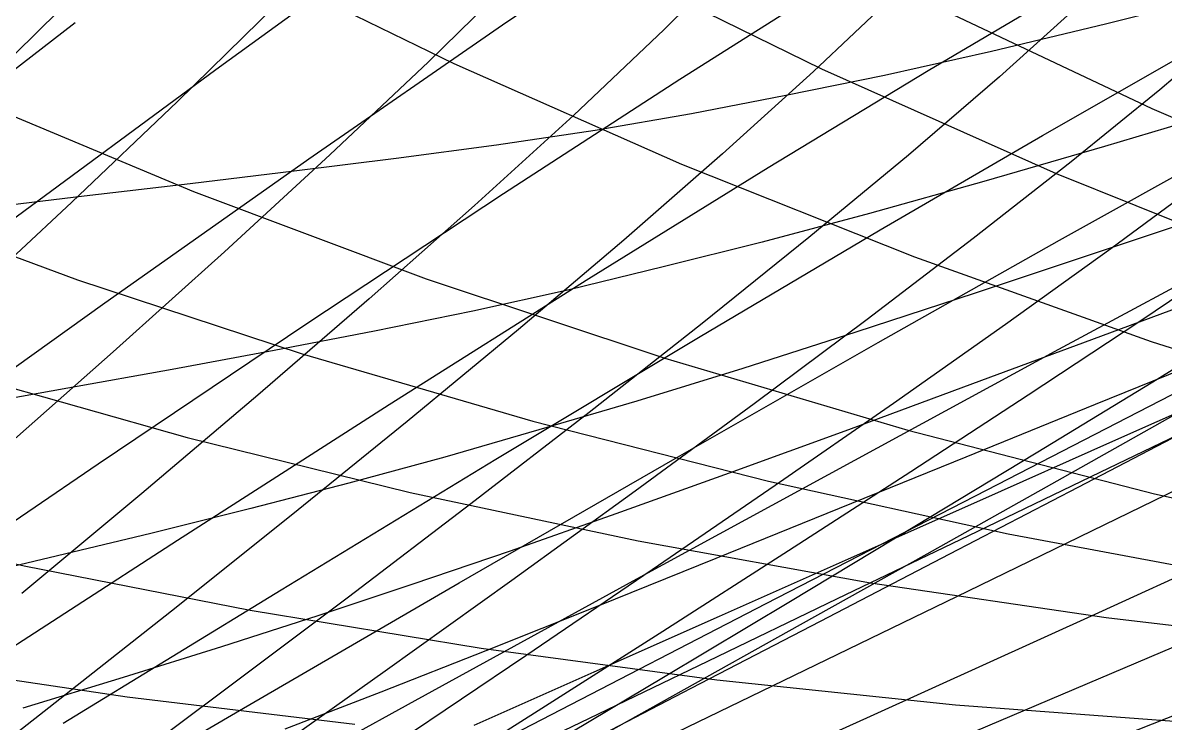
# Model space of a CAD drawing. Extents: x -607 to 1285, y -867 to 355.
# Drawn here: x 739.9 to 855.6, y -433 to -362 of the extents above; entities that cross this region are included whole.
import ezdxf

# ---------------------------------------------------------------- set-up
doc = ezdxf.new("R2010")
doc.units = 0
for name, color, linetype in [('0_10002', 7, 'CONTINUOUS'), ('0_10003', 7, 'CONTINUOUS'), ('0_10004', 7, 'CONTINUOUS'), ('0_10107', 7, 'CONTINUOUS'), ('0_10108', 7, 'CONTINUOUS'), ('0_6936', 7, 'CONTINUOUS'), ('0_7038', 7, 'CONTINUOUS'), ('0_7039', 7, 'CONTINUOUS'), ('0_7040', 7, 'CONTINUOUS'), ('0_7140', 7, 'CONTINUOUS'), ('0_7141', 7, 'CONTINUOUS'), ('0_7142', 7, 'CONTINUOUS'), ('0_7143', 7, 'CONTINUOUS'), ('0_7144', 7, 'CONTINUOUS'), ('0_7218', 7, 'CONTINUOUS'), ('0_7241', 7, 'CONTINUOUS'), ('0_7242', 7, 'CONTINUOUS'), ('0_7243', 7, 'CONTINUOUS'), ('0_7244', 7, 'CONTINUOUS'), ('0_7245', 7, 'CONTINUOUS'), ('0_7246', 7, 'CONTINUOUS'), ('0_7247', 7, 'CONTINUOUS'), ('0_7320', 7, 'CONTINUOUS'), ('0_7321', 7, 'CONTINUOUS'), ('0_7322', 7, 'CONTINUOUS'), ('0_7345', 7, 'CONTINUOUS'), ('0_7346', 7, 'CONTINUOUS'), ('0_7347', 7, 'CONTINUOUS'), ('0_7348', 7, 'CONTINUOUS'), ('0_7349', 7, 'CONTINUOUS'), ('0_7350', 7, 'CONTINUOUS'), ('0_7351', 7, 'CONTINUOUS'), ('0_7352', 7, 'CONTINUOUS'), ('0_7353', 7, 'CONTINUOUS'), ('0_7423', 7, 'CONTINUOUS'), ('0_7424', 7, 'CONTINUOUS'), ('0_7425', 7, 'CONTINUOUS'), ('0_7426', 7, 'CONTINUOUS'), ('0_7427', 7, 'CONTINUOUS'), ('0_7449', 7, 'CONTINUOUS'), ('0_7450', 7, 'CONTINUOUS'), ('0_7451', 7, 'CONTINUOUS'), ('0_7452', 7, 'CONTINUOUS'), ('0_7453', 7, 'CONTINUOUS'), ('0_7454', 7, 'CONTINUOUS'), ('0_7455', 7, 'CONTINUOUS'), ('0_7456', 7, 'CONTINUOUS'), ('0_7457', 7, 'CONTINUOUS'), ('0_7527', 7, 'CONTINUOUS'), ('0_7528', 7, 'CONTINUOUS'), ('0_7529', 7, 'CONTINUOUS'), ('0_7530', 7, 'CONTINUOUS'), ('0_7531', 7, 'CONTINUOUS'), ('0_7532', 7, 'CONTINUOUS'), ('0_7553', 7, 'CONTINUOUS'), ('0_7554', 7, 'CONTINUOUS'), ('0_7555', 7, 'CONTINUOUS'), ('0_7556', 7, 'CONTINUOUS'), ('0_7557', 7, 'CONTINUOUS'), ('0_7558', 7, 'CONTINUOUS'), ('0_7559', 7, 'CONTINUOUS'), ('0_7560', 7, 'CONTINUOUS'), ('0_7561', 7, 'CONTINUOUS'), ('0_7631', 7, 'CONTINUOUS'), ('0_7632', 7, 'CONTINUOUS'), ('0_7633', 7, 'CONTINUOUS'), ('0_7634', 7, 'CONTINUOUS'), ('0_7635', 7, 'CONTINUOUS'), ('0_7636', 7, 'CONTINUOUS'), ('0_7637', 7, 'CONTINUOUS'), ('0_7659', 7, 'CONTINUOUS'), ('0_7660', 7, 'CONTINUOUS'), ('0_7661', 7, 'CONTINUOUS'), ('0_7662', 7, 'CONTINUOUS'), ('0_7663', 7, 'CONTINUOUS'), ('0_7664', 7, 'CONTINUOUS'), ('0_7665', 7, 'CONTINUOUS'), ('0_7735', 7, 'CONTINUOUS'), ('0_7736', 7, 'CONTINUOUS'), ('0_7737', 7, 'CONTINUOUS'), ('0_7738', 7, 'CONTINUOUS'), ('0_7739', 7, 'CONTINUOUS'), ('0_7740', 7, 'CONTINUOUS'), ('0_7741', 7, 'CONTINUOUS'), ('0_7764', 7, 'CONTINUOUS'), ('0_7765', 7, 'CONTINUOUS'), ('0_7766', 7, 'CONTINUOUS'), ('0_7767', 7, 'CONTINUOUS'), ('0_7768', 7, 'CONTINUOUS'), ('0_7769', 7, 'CONTINUOUS'), ('0_7770', 7, 'CONTINUOUS'), ('0_7838', 7, 'CONTINUOUS'), ('0_7839', 7, 'CONTINUOUS'), ('0_7840', 7, 'CONTINUOUS'), ('0_7841', 7, 'CONTINUOUS'), ('0_7842', 7, 'CONTINUOUS'), ('0_7843', 7, 'CONTINUOUS'), ('0_7844', 7, 'CONTINUOUS'), ('0_7869', 7, 'CONTINUOUS'), ('0_7870', 7, 'CONTINUOUS'), ('0_7871', 7, 'CONTINUOUS'), ('0_7872', 7, 'CONTINUOUS'), ('0_7873', 7, 'CONTINUOUS'), ('0_7874', 7, 'CONTINUOUS'), ('0_7942', 7, 'CONTINUOUS'), ('0_7943', 7, 'CONTINUOUS'), ('0_7944', 7, 'CONTINUOUS'), ('0_7945', 7, 'CONTINUOUS'), ('0_7946', 7, 'CONTINUOUS'), ('0_7947', 7, 'CONTINUOUS'), ('0_7975', 7, 'CONTINUOUS'), ('0_7976', 7, 'CONTINUOUS'), ('0_7977', 7, 'CONTINUOUS'), ('0_7978', 7, 'CONTINUOUS'), ('0_7979', 7, 'CONTINUOUS'), ('0_8046', 7, 'CONTINUOUS'), ('0_8047', 7, 'CONTINUOUS'), ('0_8048', 7, 'CONTINUOUS'), ('0_8049', 7, 'CONTINUOUS'), ('0_8050', 7, 'CONTINUOUS'), ('0_8080', 7, 'CONTINUOUS'), ('0_8081', 7, 'CONTINUOUS'), ('0_8082', 7, 'CONTINUOUS'), ('0_8083', 7, 'CONTINUOUS'), ('0_8084', 7, 'CONTINUOUS'), ('0_8150', 7, 'CONTINUOUS'), ('0_8151', 7, 'CONTINUOUS'), ('0_8152', 7, 'CONTINUOUS'), ('0_8185', 7, 'CONTINUOUS'), ('0_8186', 7, 'CONTINUOUS'), ('0_8187', 7, 'CONTINUOUS'), ('0_8188', 7, 'CONTINUOUS'), ('0_8189', 7, 'CONTINUOUS'), ('0_8190', 7, 'CONTINUOUS'), ('0_8254', 7, 'CONTINUOUS'), ('0_8255', 7, 'CONTINUOUS'), ('0_8256', 7, 'CONTINUOUS'), ('0_8290', 7, 'CONTINUOUS'), ('0_8291', 7, 'CONTINUOUS'), ('0_8292', 7, 'CONTINUOUS'), ('0_8293', 7, 'CONTINUOUS'), ('0_8294', 7, 'CONTINUOUS'), ('0_8295', 7, 'CONTINUOUS'), ('0_8359', 7, 'CONTINUOUS'), ('0_8394', 7, 'CONTINUOUS'), ('0_8395', 7, 'CONTINUOUS'), ('0_8396', 7, 'CONTINUOUS'), ('0_8397', 7, 'CONTINUOUS'), ('0_8398', 7, 'CONTINUOUS'), ('0_8399', 7, 'CONTINUOUS'), ('0_8400', 7, 'CONTINUOUS'), ('0_8401', 7, 'CONTINUOUS'), ('0_8402', 7, 'CONTINUOUS'), ('0_8403', 7, 'CONTINUOUS'), ('0_8404', 7, 'CONTINUOUS'), ('0_8405', 7, 'CONTINUOUS'), ('0_8462', 7, 'CONTINUOUS'), ('0_8499', 7, 'CONTINUOUS'), ('0_8500', 7, 'CONTINUOUS'), ('0_8501', 7, 'CONTINUOUS'), ('0_8502', 7, 'CONTINUOUS'), ('0_8503', 7, 'CONTINUOUS'), ('0_8504', 7, 'CONTINUOUS'), ('0_8505', 7, 'CONTINUOUS'), ('0_8506', 7, 'CONTINUOUS'), ('0_8507', 7, 'CONTINUOUS'), ('0_8508', 7, 'CONTINUOUS'), ('0_8509', 7, 'CONTINUOUS'), ('0_8510', 7, 'CONTINUOUS'), ('0_8511', 7, 'CONTINUOUS'), ('0_8603', 7, 'CONTINUOUS'), ('0_8604', 7, 'CONTINUOUS'), ('0_8605', 7, 'CONTINUOUS'), ('0_8606', 7, 'CONTINUOUS'), ('0_8607', 7, 'CONTINUOUS'), ('0_8608', 7, 'CONTINUOUS'), ('0_8609', 7, 'CONTINUOUS'), ('0_8610', 7, 'CONTINUOUS'), ('0_8611', 7, 'CONTINUOUS'), ('0_8612', 7, 'CONTINUOUS'), ('0_8613', 7, 'CONTINUOUS'), ('0_8614', 7, 'CONTINUOUS'), ('0_8615', 7, 'CONTINUOUS'), ('0_8708', 7, 'CONTINUOUS'), ('0_8709', 7, 'CONTINUOUS'), ('0_8710', 7, 'CONTINUOUS'), ('0_8711', 7, 'CONTINUOUS'), ('0_8712', 7, 'CONTINUOUS'), ('0_8713', 7, 'CONTINUOUS'), ('0_8714', 7, 'CONTINUOUS'), ('0_8715', 7, 'CONTINUOUS'), ('0_8716', 7, 'CONTINUOUS'), ('0_8717', 7, 'CONTINUOUS'), ('0_8718', 7, 'CONTINUOUS'), ('0_8719', 7, 'CONTINUOUS'), ('0_8720', 7, 'CONTINUOUS'), ('0_8813', 7, 'CONTINUOUS'), ('0_8814', 7, 'CONTINUOUS'), ('0_8815', 7, 'CONTINUOUS'), ('0_8816', 7, 'CONTINUOUS'), ('0_9381', 7, 'CONTINUOUS'), ('0_9382', 7, 'CONTINUOUS'), ('0_9483', 7, 'CONTINUOUS'), ('0_9484', 7, 'CONTINUOUS'), ('0_9485', 7, 'CONTINUOUS'), ('0_9486', 7, 'CONTINUOUS'), ('0_9487', 7, 'CONTINUOUS'), ('0_9488', 7, 'CONTINUOUS'), ('0_9587', 7, 'CONTINUOUS'), ('0_9588', 7, 'CONTINUOUS'), ('0_9589', 7, 'CONTINUOUS'), ('0_9590', 7, 'CONTINUOUS'), ('0_9591', 7, 'CONTINUOUS'), ('0_9592', 7, 'CONTINUOUS'), ('0_9689', 7, 'CONTINUOUS'), ('0_9690', 7, 'CONTINUOUS'), ('0_9691', 7, 'CONTINUOUS'), ('0_9692', 7, 'CONTINUOUS'), ('0_9693', 7, 'CONTINUOUS'), ('0_9694', 7, 'CONTINUOUS'), ('0_9793', 7, 'CONTINUOUS'), ('0_9794', 7, 'CONTINUOUS'), ('0_9795', 7, 'CONTINUOUS'), ('0_9796', 7, 'CONTINUOUS'), ('0_9797', 7, 'CONTINUOUS'), ('0_9798', 7, 'CONTINUOUS'), ('0_9897', 7, 'CONTINUOUS'), ('0_9898', 7, 'CONTINUOUS'), ('0_9899', 7, 'CONTINUOUS'), ('0_9900', 7, 'CONTINUOUS'), ('0_9901', 7, 'CONTINUOUS')]:
    doc.layers.add(name, color=color, linetype=linetype)

msp = doc.modelspace()

# ---------------------------------------------------------------- linework, layer by layer
at = {"layer": '0_10002'}
msp.add_polyline3d([(797.533, -355.2557, -2932.318), (820.827, -366.7083, -2901.9497)], dxfattribs=at)
at = {"layer": '0_10003'}
msp.add_polyline3d([(820.827, -366.7083, -2901.9497), (844.6211, -377.3169, -2871.3809)], dxfattribs=at)
at = {"layer": '0_10004'}
msp.add_polyline3d([(844.6211, -377.3169, -2871.3809), (868.819, -387.0437, -2840.7332)], dxfattribs=at)
at = {"layer": '0_10107'}
msp.add_polyline3d([(829.8461, -359.1348, -2897.016), (854.2898, -370.7341, -2866.3315)], dxfattribs=at)
at = {"layer": '0_10108'}
msp.add_polyline3d([(854.2898, -370.7341, -2866.3315), (879.1126, -381.355, -2835.6125)], dxfattribs=at)
at = {"layer": '0_6936'}
msp.add_polyline3d([(743.5441, -360.8435, -2410.7341), (732.5053, -371.6513, -2420.5217)], dxfattribs=at)
at = {"layer": '0_7038'}
msp.add_polyline3d([(765.5754, -360.2362, -2417.7488), (755.5638, -370.0281, -2426.072)], dxfattribs=at)
at = {"layer": '0_7039'}
msp.add_polyline3d([(755.5638, -370.0281, -2426.072), (744.8562, -380.2165, -2436.0227)], dxfattribs=at)
at = {"layer": '0_7040'}
msp.add_polyline3d([(744.8562, -380.2165, -2436.0227), (733.5567, -390.7348, -2447.3845)], dxfattribs=at)
at = {"layer": '0_7140'}
msp.add_polyline3d([(790.1581, -357.0084, -2419.8965), (780.9977, -365.9957, -2427.007)], dxfattribs=at)
at = {"layer": '0_7141'}
msp.add_polyline3d([(780.9977, -365.9957, -2427.007), (771.0242, -375.4299, -2435.8958)], dxfattribs=at)
at = {"layer": '0_7142'}
msp.add_polyline3d([(771.0242, -375.4299, -2435.8958), (760.343, -385.2467, -2446.352)], dxfattribs=at)
at = {"layer": '0_7143'}
msp.add_polyline3d([(760.343, -385.2467, -2446.352), (749.0599, -395.3816, -2458.1663)], dxfattribs=at)
at = {"layer": '0_7144'}
msp.add_polyline3d([(749.0599, -395.3816, -2458.1663), (737.2802, -405.7703, -2471.1284)], dxfattribs=at)
at = {"layer": '0_7218'}
msp.add_polyline3d([(723.6206, -378.683, -2676.1553), (745.2093, -362.0235, -2646.9016)], dxfattribs=at)
at = {"layer": '0_7241'}
msp.add_polyline3d([(813.2263, -354.4508, -2423.3345), (804.9006, -362.7116, -2429.2441)], dxfattribs=at)
at = {"layer": '0_7242'}
msp.add_polyline3d([(804.9006, -362.7116, -2429.2441), (795.6826, -371.4295, -2437.041)], dxfattribs=at)
at = {"layer": '0_7243'}
msp.add_polyline3d([(795.6826, -371.4295, -2437.041), (785.6751, -380.5458, -2446.5242)], dxfattribs=at)
at = {"layer": '0_7244'}
msp.add_polyline3d([(785.6751, -380.5458, -2446.5242), (774.9811, -390.0022, -2457.4927)], dxfattribs=at)
at = {"layer": '0_7245'}
msp.add_polyline3d([(774.9811, -390.0022, -2457.4927), (763.7036, -399.7399, -2469.7456)], dxfattribs=at)
at = {"layer": '0_7246'}
msp.add_polyline3d([(763.7036, -399.7399, -2469.7456), (751.9457, -409.7006, -2483.0825)], dxfattribs=at)
at = {"layer": '0_7247'}
msp.add_polyline3d([(751.9457, -409.7006, -2483.0825), (739.8102, -419.8254, -2497.3022)], dxfattribs=at)
at = {"layer": '0_7320'}
msp.add_polyline3d([(737.9531, -382.643, -2668.6626), (759.4504, -366.768, -2639.4932)], dxfattribs=at)
at = {"layer": '0_7321'}
msp.add_polyline3d([(759.4504, -366.768, -2639.4932), (759.4504, -366.768, -2639.4934)], dxfattribs=at)
at = {"layer": '0_7322'}
msp.add_polyline3d([(759.4504, -366.768, -2639.4934), (779.4656, -352.2675, -2611.5952)], dxfattribs=at)
at = {"layer": '0_7345'}
msp.add_polyline3d([(828.3128, -359.0917, -2431.9768), (820.0078, -366.9887, -2438.585)], dxfattribs=at)
at = {"layer": '0_7346'}
msp.add_polyline3d([(820.0078, -366.9887, -2438.585), (810.8054, -375.3256, -2446.9995)], dxfattribs=at)
at = {"layer": '0_7347'}
msp.add_polyline3d([(810.8054, -375.3256, -2446.9995), (800.8089, -384.0462, -2457.0269)], dxfattribs=at)
at = {"layer": '0_7348'}
msp.add_polyline3d([(800.8089, -384.0462, -2457.0269), (790.1218, -393.0943, -2468.4734)], dxfattribs=at)
at = {"layer": '0_7349'}
msp.add_polyline3d([(790.1218, -393.0943, -2468.4734), (778.8478, -402.4136, -2481.1455)], dxfattribs=at)
at = {"layer": '0_7350'}
msp.add_polyline3d([(778.8478, -402.4136, -2481.1455), (767.0901, -411.9478, -2494.8494)], dxfattribs=at)
at = {"layer": '0_7351'}
msp.add_polyline3d([(767.0901, -411.9478, -2494.8494), (754.9524, -421.6406, -2509.3914)], dxfattribs=at)
at = {"layer": '0_7352'}
msp.add_polyline3d([(754.9524, -421.6406, -2509.3914), (742.538, -431.4359, -2524.5781)], dxfattribs=at)
at = {"layer": '0_7353'}
msp.add_polyline3d([(742.538, -431.4359, -2524.5781), (729.9505, -441.2772, -2540.2158)], dxfattribs=at)
at = {"layer": '0_7423'}
msp.add_polyline3d([(726.7134, -405.7939, -2693.4429), (747.9888, -390.5555, -2665.118)], dxfattribs=at)
at = {"layer": '0_7424'}
msp.add_polyline3d([(747.9888, -390.5555, -2665.118), (768.8962, -375.8048, -2636.7441)], dxfattribs=at)
at = {"layer": '0_7425'}
msp.add_polyline3d([(768.8962, -375.8048, -2636.7441), (768.8961, -375.8049, -2636.7441)], dxfattribs=at)
at = {"layer": '0_7426'}
msp.add_polyline3d([(768.8961, -375.8049, -2636.7441), (788.4949, -362.2355, -2609.5269)], dxfattribs=at)
at = {"layer": '0_7427'}
msp.add_polyline3d([(788.4949, -362.2355, -2609.5269), (805.9565, -350.4432, -2584.562)], dxfattribs=at)
at = {"layer": '0_7449'}
msp.add_polyline3d([(847.1324, -360.0486, -2435.787), (838.8656, -367.5086, -2443.0947)], dxfattribs=at)
at = {"layer": '0_7450'}
msp.add_polyline3d([(838.8656, -367.5086, -2443.0947), (829.6361, -375.4451, -2452.1958)], dxfattribs=at)
at = {"layer": '0_7451'}
msp.add_polyline3d([(829.6361, -375.4451, -2452.1958), (819.554, -383.7988, -2462.8972)], dxfattribs=at)
at = {"layer": '0_7452'}
msp.add_polyline3d([(819.554, -383.7988, -2462.8972), (808.7294, -392.5102, -2475.0056)], dxfattribs=at)
at = {"layer": '0_7453'}
msp.add_polyline3d([(808.7294, -392.5102, -2475.0056), (797.2722, -401.52, -2488.3274)], dxfattribs=at)
at = {"layer": '0_7454'}
msp.add_polyline3d([(797.2722, -401.52, -2488.3274), (785.2926, -410.7689, -2502.6694)], dxfattribs=at)
at = {"layer": '0_7455'}
msp.add_polyline3d([(785.2926, -410.7689, -2502.6694), (772.9008, -420.1975, -2517.8386)], dxfattribs=at)
at = {"layer": '0_7456'}
msp.add_polyline3d([(772.9008, -420.1975, -2517.8386), (760.2065, -429.7465, -2533.641)], dxfattribs=at)
at = {"layer": '0_7457'}
msp.add_polyline3d([(760.2065, -429.7465, -2533.641), (747.3201, -439.3564, -2549.884)], dxfattribs=at)
at = {"layer": '0_7527'}
msp.add_polyline3d([(726.1233, -421.296, -2701.8594), (747.5467, -406.709, -2673.1892)], dxfattribs=at)
at = {"layer": '0_7528'}
msp.add_polyline3d([(747.5467, -406.709, -2673.1892), (768.6822, -392.503, -2644.4973)], dxfattribs=at)
at = {"layer": '0_7529'}
msp.add_polyline3d([(768.6822, -392.503, -2644.4973), (768.6822, -392.5031, -2644.4973)], dxfattribs=at)
at = {"layer": '0_7530'}
msp.add_polyline3d([(768.6822, -392.5031, -2644.4973), (788.6029, -379.3245, -2616.991)], dxfattribs=at)
at = {"layer": '0_7531'}
msp.add_polyline3d([(788.6029, -379.3245, -2616.991), (806.4874, -367.7343, -2591.7654)], dxfattribs=at)
at = {"layer": '0_7532'}
msp.add_polyline3d([(806.4874, -367.7343, -2591.7654), (822.419, -357.6624, -2568.739)], dxfattribs=at)
at = {"layer": '0_7553'}
msp.add_polyline3d([(863.0402, -362.0721, -2443.8728), (855.1133, -368.822, -2451.5078)], dxfattribs=at)
at = {"layer": '0_7554'}
msp.add_polyline3d([(855.1133, -368.822, -2451.5078), (846.125, -376.1186, -2460.95)], dxfattribs=at)
at = {"layer": '0_7555'}
msp.add_polyline3d([(846.125, -376.1186, -2460.95), (836.1948, -383.8966, -2472.004)], dxfattribs=at)
at = {"layer": '0_7556'}
msp.add_polyline3d([(836.1948, -383.8966, -2472.004), (825.4426, -392.0903, -2484.4749)], dxfattribs=at)
at = {"layer": '0_7557'}
msp.add_polyline3d([(825.4426, -392.0903, -2484.4749), (813.9878, -400.6345, -2498.1672)], dxfattribs=at)
at = {"layer": '0_7558'}
msp.add_polyline3d([(813.9878, -400.6345, -2498.1672), (801.9501, -409.4634, -2512.8862)], dxfattribs=at)
at = {"layer": '0_7559'}
msp.add_polyline3d([(801.9501, -409.4634, -2512.8862), (789.4493, -418.5115, -2528.4363)], dxfattribs=at)
at = {"layer": '0_7560'}
msp.add_polyline3d([(789.4493, -418.5115, -2528.4363), (776.6048, -427.7137, -2544.6223)], dxfattribs=at)
at = {"layer": '0_7561'}
msp.add_polyline3d([(776.6048, -427.7137, -2544.6223), (763.5363, -437.0042, -2561.249)], dxfattribs=at)
at = {"layer": '0_7631'}
msp.add_polyline3d([(733.8597, -428.4699, -2704.0571), (755.5859, -414.4255, -2674.9106)], dxfattribs=at)
at = {"layer": '0_7632'}
msp.add_polyline3d([(755.5859, -414.4255, -2674.9106), (777.0322, -400.7128, -2645.8352)], dxfattribs=at)
at = {"layer": '0_7633'}
msp.add_polyline3d([(777.0322, -400.7128, -2645.8352), (777.0322, -400.7129, -2645.835)], dxfattribs=at)
at = {"layer": '0_7634'}
msp.add_polyline3d([(777.0322, -400.7129, -2645.835), (797.258, -387.954, -2618.064)], dxfattribs=at)
at = {"layer": '0_7635'}
msp.add_polyline3d([(797.258, -387.954, -2618.064), (815.4305, -376.6906, -2592.707)], dxfattribs=at)
at = {"layer": '0_7636'}
msp.add_polyline3d([(815.4305, -376.6906, -2592.707), (831.6345, -366.8567, -2569.6733)], dxfattribs=at)
at = {"layer": '0_7637'}
msp.add_polyline3d([(831.6345, -366.8567, -2569.6733), (845.9551, -358.3866, -2548.8713)], dxfattribs=at)
at = {"layer": '0_7659'}
msp.add_polyline3d([(859.9335, -377.7245, -2472.769), (850.1293, -384.9487, -2484.1301)], dxfattribs=at)
at = {"layer": '0_7660'}
msp.add_polyline3d([(850.1293, -384.9487, -2484.1301), (839.4802, -392.5991, -2496.867)], dxfattribs=at)
at = {"layer": '0_7661'}
msp.add_polyline3d([(839.4802, -392.5991, -2496.867), (828.1083, -400.6099, -2510.7888)], dxfattribs=at)
at = {"layer": '0_7662'}
msp.add_polyline3d([(828.1083, -400.6099, -2510.7888), (816.1361, -408.9155, -2525.705)], dxfattribs=at)
at = {"layer": '0_7663'}
msp.add_polyline3d([(816.1361, -408.9155, -2525.705), (803.6856, -417.45, -2541.4253)], dxfattribs=at)
at = {"layer": '0_7664'}
msp.add_polyline3d([(803.6856, -417.45, -2541.4253), (790.8791, -426.1476, -2557.7585)], dxfattribs=at)
at = {"layer": '0_7665'}
msp.add_polyline3d([(790.8791, -426.1476, -2557.7585), (777.8388, -434.9424, -2574.5142)], dxfattribs=at)
at = {"layer": '0_7735'}
msp.add_polyline3d([(743.9893, -432.9857, -2704.6392), (766.0665, -419.4575, -2675.0132)], dxfattribs=at)
at = {"layer": '0_7736'}
msp.add_polyline3d([(766.0665, -419.4575, -2675.0132), (787.8422, -406.2327, -2645.57)], dxfattribs=at)
at = {"layer": '0_7737'}
msp.add_polyline3d([(787.8422, -406.2327, -2645.57), (787.8422, -406.2327, -2645.5703)], dxfattribs=at)
at = {"layer": '0_7738'}
msp.add_polyline3d([(787.8422, -406.2327, -2645.5703), (808.3625, -393.908, -2617.5679)], dxfattribs=at)
at = {"layer": '0_7739'}
msp.add_polyline3d([(808.3625, -393.908, -2617.5679), (826.7866, -383.0023, -2592.1274)], dxfattribs=at)
at = {"layer": '0_7740'}
msp.add_polyline3d([(826.7866, -383.0023, -2592.1274), (843.2035, -373.4523, -2569.1458)], dxfattribs=at)
at = {"layer": '0_7741'}
msp.add_polyline3d([(843.2035, -373.4523, -2569.1458), (857.7018, -365.1951, -2548.5205)], dxfattribs=at)
at = {"layer": '0_7764'}
msp.add_polyline3d([(863.6422, -385.171, -2496.4868), (853.0778, -392.2794, -2509.479)], dxfattribs=at)
at = {"layer": '0_7765'}
msp.add_polyline3d([(853.0778, -392.2794, -2509.479), (841.7821, -399.7506, -2523.6118)], dxfattribs=at)
at = {"layer": '0_7766'}
msp.add_polyline3d([(841.7821, -399.7506, -2523.6118), (829.8786, -407.5192, -2538.7)], dxfattribs=at)
at = {"layer": '0_7767'}
msp.add_polyline3d([(829.8786, -407.5192, -2538.7), (817.4904, -415.5208, -2554.5586)], dxfattribs=at)
at = {"layer": '0_7768'}
msp.add_polyline3d([(817.4904, -415.5208, -2554.5586), (804.7408, -423.6899, -2571.0024)], dxfattribs=at)
at = {"layer": '0_7769'}
msp.add_polyline3d([(804.7408, -423.6899, -2571.0024), (791.7529, -431.9618, -2587.8467)], dxfattribs=at)
at = {"layer": '0_7770'}
msp.add_polyline3d([(791.7529, -431.9618, -2587.8467), (778.6498, -440.2716, -2604.9062)], dxfattribs=at)
at = {"layer": '0_7838'}
msp.add_polyline3d([(739.3514, -444.825, -2726.6204), (761.8655, -431.6741, -2696.616)], dxfattribs=at)
at = {"layer": '0_7839'}
msp.add_polyline3d([(761.8655, -431.6741, -2696.616), (784.1094, -418.7686, -2666.8206)], dxfattribs=at)
at = {"layer": '0_7840'}
msp.add_polyline3d([(784.1094, -418.7686, -2666.8206), (805.9973, -406.1606, -2637.3445)], dxfattribs=at)
at = {"layer": '0_7841'}
msp.add_polyline3d([(805.9973, -406.1606, -2637.3445), (805.9971, -406.1608, -2637.3445)], dxfattribs=at)
at = {"layer": '0_7842'}
msp.add_polyline3d([(805.9971, -406.1608, -2637.3445), (826.5621, -394.4213, -2609.4663)], dxfattribs=at)
at = {"layer": '0_7843'}
msp.add_polyline3d([(826.5621, -394.4213, -2609.4663), (844.9579, -384.0442, -2584.314)], dxfattribs=at)
at = {"layer": '0_7844'}
msp.add_polyline3d([(844.9579, -384.0442, -2584.314), (861.2799, -374.9675, -2561.7717)], dxfattribs=at)
at = {"layer": '0_7869'}
msp.add_polyline3d([(865.6245, -391.4959, -2523.0315), (854.3947, -398.4236, -2537.3608)], dxfattribs=at)
at = {"layer": '0_7870'}
msp.add_polyline3d([(854.3947, -398.4236, -2537.3608), (842.5794, -405.6335, -2552.574)], dxfattribs=at)
at = {"layer": '0_7871'}
msp.add_polyline3d([(842.5794, -405.6335, -2552.574), (830.298, -413.0645, -2568.4968)], dxfattribs=at)
at = {"layer": '0_7872'}
msp.add_polyline3d([(830.298, -413.0645, -2568.4968), (817.67, -420.6551, -2584.9556)], dxfattribs=at)
at = {"layer": '0_7873'}
msp.add_polyline3d([(817.67, -420.6551, -2584.9556), (804.8149, -428.3444, -2601.776)], dxfattribs=at)
at = {"layer": '0_7874'}
msp.add_polyline3d([(804.8149, -428.3444, -2601.776), (791.8522, -436.0709, -2618.7834)], dxfattribs=at)
at = {"layer": '0_7942'}
msp.add_polyline3d([(756.8469, -443.2255, -2718.775), (779.6436, -430.6769, -2688.414)], dxfattribs=at)
at = {"layer": '0_7943'}
msp.add_polyline3d([(779.6436, -430.6769, -2688.414), (802.1249, -418.3582, -2658.383)], dxfattribs=at)
at = {"layer": '0_7944'}
msp.add_polyline3d([(802.1249, -418.3582, -2658.383), (824.1999, -406.3207, -2628.8003)], dxfattribs=at)
at = {"layer": '0_7945'}
msp.add_polyline3d([(824.1999, -406.3207, -2628.8003), (824.1998, -406.3211, -2628.8)], dxfattribs=at)
at = {"layer": '0_7946'}
msp.add_polyline3d([(824.1998, -406.3211, -2628.8), (844.8909, -395.1069, -2600.9617)], dxfattribs=at)
at = {"layer": '0_7947'}
msp.add_polyline3d([(844.8909, -395.1069, -2600.9617), (863.3486, -385.1834, -2575.9998)], dxfattribs=at)
at = {"layer": '0_7975'}
msp.add_polyline3d([(856.4246, -401.8525, -2564.5793), (844.1381, -408.7734, -2580.6892)], dxfattribs=at)
at = {"layer": '0_7976'}
msp.add_polyline3d([(844.1381, -408.7734, -2580.6892), (831.5149, -415.8524, -2597.2915)], dxfattribs=at)
at = {"layer": '0_7977'}
msp.add_polyline3d([(831.5149, -415.8524, -2597.2915), (818.6725, -423.0303, -2614.2205)], dxfattribs=at)
at = {"layer": '0_7978'}
msp.add_polyline3d([(818.6725, -423.0303, -2614.2205), (805.7282, -430.2481, -2631.3115)], dxfattribs=at)
at = {"layer": '0_7979'}
msp.add_polyline3d([(805.7282, -430.2481, -2631.3115), (792.7991, -437.4467, -2648.3994)], dxfattribs=at)
at = {"layer": '0_8046'}
msp.add_polyline3d([(769.4783, -444.4919, -2716.96), (792.5049, -432.5906, -2686.3367)], dxfattribs=at)
at = {"layer": '0_8047'}
msp.add_polyline3d([(792.5049, -432.5906, -2686.3367), (815.2198, -420.869, -2656.0996)], dxfattribs=at)
at = {"layer": '0_8048'}
msp.add_polyline3d([(815.2198, -420.869, -2656.0996), (837.531, -409.3754, -2626.3708)], dxfattribs=at)
at = {"layer": '0_8049'}
msp.add_polyline3d([(837.531, -409.3754, -2626.3708), (837.531, -409.3755, -2626.3706)], dxfattribs=at)
at = {"layer": '0_8050'}
msp.add_polyline3d([(837.531, -409.3755, -2626.3706), (858.4562, -398.6187, -2598.4546)], dxfattribs=at)
at = {"layer": '0_8080'}
msp.add_polyline3d([(859.5764, -402.4589, -2590.3582), (846.7949, -409.1091, -2607.2905)], dxfattribs=at)
at = {"layer": '0_8081'}
msp.add_polyline3d([(846.7949, -409.1091, -2607.2905), (833.7882, -415.8687, -2624.5332)], dxfattribs=at)
at = {"layer": '0_8082'}
msp.add_polyline3d([(833.7882, -415.8687, -2624.5332), (820.6758, -422.6773, -2641.9246)], dxfattribs=at)
at = {"layer": '0_8083'}
msp.add_polyline3d([(820.6758, -422.6773, -2641.9246), (807.5775, -429.475, -2659.3025)], dxfattribs=at)
at = {"layer": '0_8084'}
msp.add_polyline3d([(807.5775, -429.475, -2659.3025), (794.6132, -436.2018, -2676.505)], dxfattribs=at)
at = {"layer": '0_8150'}
msp.add_polyline3d([(789.1428, -442.1107, -2705.8193), (812.5712, -430.7789, -2674.7402)], dxfattribs=at)
at = {"layer": '0_8151'}
msp.add_polyline3d([(812.5712, -430.7789, -2674.7402), (835.6548, -419.5911, -2644.1501)], dxfattribs=at)
at = {"layer": '0_8152'}
msp.add_polyline3d([(835.6548, -419.5911, -2644.1501), (858.299, -408.5924, -2614.1758)], dxfattribs=at)
at = {"layer": '0_8185'}
msp.add_polyline3d([(862.2203, -401.2393, -2616.5857), (849.0127, -407.5872, -2634.1626)], dxfattribs=at)
at = {"layer": '0_8186'}
msp.add_polyline3d([(849.0127, -407.5872, -2634.1626), (835.7048, -413.9902, -2651.8633)], dxfattribs=at)
at = {"layer": '0_8187'}
msp.add_polyline3d([(835.7048, -413.9902, -2651.8633), (822.4157, -420.3884, -2669.5332)], dxfattribs=at)
at = {"layer": '0_8188'}
msp.add_polyline3d([(822.4157, -420.3884, -2669.5332), (809.264, -426.7222, -2687.018)], dxfattribs=at)
at = {"layer": '0_8189'}
msp.add_polyline3d([(809.264, -426.7222, -2687.018), (796.3689, -432.9317, -2704.1626)], dxfattribs=at)
at = {"layer": '0_8190'}
msp.add_polyline3d([(796.3689, -432.9317, -2704.1626), (783.8492, -438.9572, -2720.8125)], dxfattribs=at)
at = {"layer": '0_8254'}
msp.add_polyline3d([(802.3279, -442.8557, -2703.316), (825.7925, -432.2713, -2672.3025)], dxfattribs=at)
at = {"layer": '0_8255'}
msp.add_polyline3d([(825.7925, -432.2713, -2672.3025), (848.9429, -421.7612, -2641.7922)], dxfattribs=at)
at = {"layer": '0_8256'}
msp.add_polyline3d([(848.9429, -421.7612, -2641.7922), (871.6885, -411.3646, -2611.9072)], dxfattribs=at)
at = {"layer": '0_8290'}
msp.add_polyline3d([(863.7882, -398.4841, -2643.7898), (850.306, -404.4619, -2661.7446)], dxfattribs=at)
at = {"layer": '0_8291'}
msp.add_polyline3d([(850.306, -404.4619, -2661.7446), (836.8415, -410.4445, -2679.6592)], dxfattribs=at)
at = {"layer": '0_8292'}
msp.add_polyline3d([(836.8415, -410.4445, -2679.6592), (823.516, -416.3708, -2697.382)], dxfattribs=at)
at = {"layer": '0_8293'}
msp.add_polyline3d([(823.516, -416.3708, -2697.382), (810.4506, -422.1791, -2714.762)], dxfattribs=at)
at = {"layer": '0_8294'}
msp.add_polyline3d([(810.4506, -422.1791, -2714.762), (797.7665, -427.8081, -2731.6472)], dxfattribs=at)
at = {"layer": '0_8295'}
msp.add_polyline3d([(797.7665, -427.8081, -2731.6472), (785.585, -433.1965, -2747.8865)], dxfattribs=at)
at = {"layer": '0_8359'}
msp.add_polyline3d([(833.8771, -434.8591, -2677.6648), (856.5204, -425.2514, -2648.0217)], dxfattribs=at)
at = {"layer": '0_8394'}
msp.add_polyline3d([(861.8157, -395.318, -2674.877), (848.5718, -400.6948, -2692.5107)], dxfattribs=at)
at = {"layer": '0_8395'}
msp.add_polyline3d([(848.5718, -400.6948, -2692.5107), (835.4633, -406.0253, -2709.9539)], dxfattribs=at)
at = {"layer": '0_8396'}
msp.add_polyline3d([(835.4633, -406.0253, -2709.9539), (822.6113, -411.248, -2727.06)], dxfattribs=at)
at = {"layer": '0_8397'}
msp.add_polyline3d([(822.6113, -411.248, -2727.06), (810.1368, -416.301, -2743.6836)], dxfattribs=at)
at = {"layer": '0_8398'}
msp.add_polyline3d([(810.1368, -416.301, -2743.6836), (798.1608, -421.1228, -2759.6785)], dxfattribs=at)
at = {"layer": '0_8399'}
msp.add_polyline3d([(798.1608, -421.1228, -2759.6785), (786.8045, -425.6515, -2774.899)], dxfattribs=at)
at = {"layer": '0_8400'}
msp.add_polyline3d([(786.8045, -425.6515, -2774.899), (776.189, -429.8257, -2789.1987)], dxfattribs=at)
at = {"layer": '0_8401'}
msp.add_polyline3d([(776.189, -429.8257, -2789.1987), (766.4354, -433.5834, -2802.4324)], dxfattribs=at)
at = {"layer": '0_8402'}
msp.add_polyline3d([(779.4104, -418.8958, -2812.9722), (769.8095, -422.1085, -2826.1133)], dxfattribs=at)
at = {"layer": '0_8403'}
msp.add_polyline3d([(769.8095, -422.1085, -2826.1133), (760.0237, -425.2545, -2839.6545)], dxfattribs=at)
at = {"layer": '0_8404'}
msp.add_polyline3d([(760.0237, -425.2545, -2839.6545), (750.0538, -428.3563, -2853.5688)], dxfattribs=at)
at = {"layer": '0_8405'}
msp.add_polyline3d([(750.0538, -428.3563, -2853.5688), (739.9006, -431.4368, -2867.8284)], dxfattribs=at)
at = {"layer": '0_8462'}
msp.add_polyline3d([(851.4583, -434.2003, -2669.2915), (874.5338, -425.0846, -2639.301)], dxfattribs=at)
at = {"layer": '0_8499'}
msp.add_polyline3d([(862.3076, -388.925, -2702.0586), (849.0909, -393.8232, -2719.6055)], dxfattribs=at)
at = {"layer": '0_8500'}
msp.add_polyline3d([(849.0909, -393.8232, -2719.6055), (836.1323, -398.6201, -2736.8157)], dxfattribs=at)
at = {"layer": '0_8501'}
msp.add_polyline3d([(836.1323, -398.6201, -2736.8157), (823.5516, -403.2535, -2753.551)], dxfattribs=at)
at = {"layer": '0_8502'}
msp.add_polyline3d([(823.5516, -403.2535, -2753.551), (811.469, -407.6605, -2769.6729)], dxfattribs=at)
at = {"layer": '0_8503'}
msp.add_polyline3d([(811.469, -407.6605, -2769.6729), (800.0046, -411.7784, -2785.0427)], dxfattribs=at)
at = {"layer": '0_8504'}
msp.add_polyline3d([(800.0046, -411.7784, -2785.0427), (789.2784, -415.5444, -2799.522)], dxfattribs=at)
at = {"layer": '0_8505'}
msp.add_polyline3d([(789.2784, -415.5444, -2799.522), (779.4105, -418.8958, -2812.9722)], dxfattribs=at)
at = {"layer": '0_8506'}
msp.add_polyline3d([(792.197, -403.2772, -2822.78), (782.6567, -406.0309, -2835.8762)], dxfattribs=at)
at = {"layer": '0_8507'}
msp.add_polyline3d([(782.6567, -406.0309, -2835.8762), (772.9202, -408.6747, -2849.4202)], dxfattribs=at)
at = {"layer": '0_8508'}
msp.add_polyline3d([(772.9202, -408.6747, -2849.4202), (762.9906, -411.2373, -2863.3765)], dxfattribs=at)
at = {"layer": '0_8509'}
msp.add_polyline3d([(762.9906, -411.2373, -2863.3765), (752.8707, -413.7477, -2877.7083)], dxfattribs=at)
at = {"layer": '0_8510'}
msp.add_polyline3d([(752.8707, -413.7477, -2877.7083), (742.564, -416.2347, -2892.38)], dxfattribs=at)
at = {"layer": '0_8511'}
msp.add_polyline3d([(742.564, -416.2347, -2892.38), (732.0734, -418.7269, -2907.355)], dxfattribs=at)
at = {"layer": '0_8603'}
msp.add_polyline3d([(861.924, -380.9233, -2729.4531), (848.9756, -385.2544, -2746.591)], dxfattribs=at)
at = {"layer": '0_8604'}
msp.add_polyline3d([(848.9756, -385.2544, -2746.591), (836.4017, -389.4282, -2763.2676)], dxfattribs=at)
at = {"layer": '0_8605'}
msp.add_polyline3d([(836.4017, -389.4282, -2763.2676), (824.3196, -393.3814, -2779.3538)], dxfattribs=at)
at = {"layer": '0_8606'}
msp.add_polyline3d([(824.3196, -393.3814, -2779.3538), (812.8464, -397.0497, -2794.7207)], dxfattribs=at)
at = {"layer": '0_8607'}
msp.add_polyline3d([(812.8464, -397.0497, -2794.7207), (802.0999, -400.3695, -2809.239)], dxfattribs=at)
at = {"layer": '0_8608'}
msp.add_polyline3d([(802.0999, -400.3695, -2809.239), (792.197, -403.2771, -2822.78)], dxfattribs=at)
at = {"layer": '0_8609'}
msp.add_polyline3d([(804.8007, -386.7664, -2831.8037), (795.2624, -389.0798, -2844.9155)], dxfattribs=at)
at = {"layer": '0_8610'}
msp.add_polyline3d([(795.2624, -389.0798, -2844.9155), (785.5089, -391.24, -2858.5303)], dxfattribs=at)
at = {"layer": '0_8611'}
msp.add_polyline3d([(785.5089, -391.24, -2858.5303), (775.5465, -393.2819, -2872.6023)], dxfattribs=at)
at = {"layer": '0_8612'}
msp.add_polyline3d([(775.5465, -393.2819, -2872.6023), (765.3817, -395.2405, -2887.0852)], dxfattribs=at)
at = {"layer": '0_8613'}
msp.add_polyline3d([(765.3817, -395.2405, -2887.0852), (755.0211, -397.1511, -2901.9338)], dxfattribs=at)
at = {"layer": '0_8614'}
msp.add_polyline3d([(755.0211, -397.1511, -2901.9338), (744.4711, -399.0487, -2917.1018)], dxfattribs=at)
at = {"layer": '0_8615'}
msp.add_polyline3d([(744.4711, -399.0487, -2917.1018), (733.7384, -400.9684, -2932.5435)], dxfattribs=at)
at = {"layer": '0_8708'}
msp.add_polyline3d([(862.1923, -370.7876, -2754.9795), (849.4941, -374.5546, -2771.7441)], dxfattribs=at)
at = {"layer": '0_8709'}
msp.add_polyline3d([(849.4941, -374.5546, -2771.7441), (837.2889, -378.1023, -2787.9314)], dxfattribs=at)
at = {"layer": '0_8710'}
msp.add_polyline3d([(837.2889, -378.1023, -2787.9314), (825.6937, -381.3643, -2803.419)], dxfattribs=at)
at = {"layer": '0_8711'}
msp.add_polyline3d([(825.6937, -381.3643, -2803.419), (814.8252, -384.2744, -2818.0837)], dxfattribs=at)
at = {"layer": '0_8712'}
msp.add_polyline3d([(814.8252, -384.2744, -2818.0837), (804.8006, -386.7665, -2831.8037)], dxfattribs=at)
at = {"layer": '0_8713'}
msp.add_polyline3d([(817.2274, -369.405, -2839.993), (807.6544, -371.277, -2853.1604)], dxfattribs=at)
at = {"layer": '0_8714'}
msp.add_polyline3d([(807.6544, -371.277, -2853.1604), (797.8798, -372.9367, -2866.8428)], dxfattribs=at)
at = {"layer": '0_8715'}
msp.add_polyline3d([(797.8798, -372.9367, -2866.8428), (787.9076, -374.4282, -2880.9924)], dxfattribs=at)
at = {"layer": '0_8716'}
msp.add_polyline3d([(787.9076, -374.4282, -2880.9924), (777.7418, -375.7958, -2895.5613)], dxfattribs=at)
at = {"layer": '0_8717'}
msp.add_polyline3d([(777.7418, -375.7958, -2895.5613), (767.3861, -377.0834, -2910.5017)], dxfattribs=at)
at = {"layer": '0_8718'}
msp.add_polyline3d([(767.3861, -377.0834, -2910.5017), (756.8447, -378.3351, -2925.7659)], dxfattribs=at)
at = {"layer": '0_8719'}
msp.add_polyline3d([(756.8447, -378.3351, -2925.7659), (746.1213, -379.5951, -2941.306)], dxfattribs=at)
at = {"layer": '0_8720'}
msp.add_polyline3d([(746.1213, -379.5951, -2941.306), (735.22, -380.9075, -2957.0742)], dxfattribs=at)
at = {"layer": '0_8813'}
msp.add_polyline3d([(861.7843, -359.0922, -2780.216), (849.6168, -362.1637, -2796.2986)], dxfattribs=at)
at = {"layer": '0_8814'}
msp.add_polyline3d([(849.6168, -362.1637, -2796.2986), (838.0571, -364.9518, -2811.7007)], dxfattribs=at)
at = {"layer": '0_8815'}
msp.add_polyline3d([(838.0571, -364.9518, -2811.7007), (827.2218, -367.3882, -2826.3047)], dxfattribs=at)
at = {"layer": '0_8816'}
msp.add_polyline3d([(827.2218, -367.3882, -2826.3047), (817.2274, -369.405, -2839.993)], dxfattribs=at)
at = {"layer": '0_9381'}
msp.add_polyline3d([(727.9456, -426.9758, -2962.1104), (750.4711, -430.314, -2930.9873)], dxfattribs=at)
at = {"layer": '0_9382'}
msp.add_polyline3d([(750.4711, -430.314, -2930.9873), (773.5316, -433.0608, -2899.5554)], dxfattribs=at)
at = {"layer": '0_9483'}
msp.add_polyline3d([(717.7613, -411.9152, -2987.833), (740.0297, -417.0253, -2956.9155)], dxfattribs=at)
at = {"layer": '0_9484'}
msp.add_polyline3d([(740.0297, -417.0253, -2956.9155), (762.9268, -421.5149, -2925.5842)], dxfattribs=at)
at = {"layer": '0_9485'}
msp.add_polyline3d([(762.9268, -421.5149, -2925.5842), (786.3544, -425.3683, -2893.971)], dxfattribs=at)
at = {"layer": '0_9486'}
msp.add_polyline3d([(786.3544, -425.3683, -2893.971), (810.2146, -428.5697, -2862.2078)], dxfattribs=at)
at = {"layer": '0_9487'}
msp.add_polyline3d([(810.2146, -428.5697, -2862.2078), (834.4093, -431.104, -2830.4265)], dxfattribs=at)
at = {"layer": '0_9488'}
msp.add_polyline3d([(834.4093, -431.104, -2830.4265), (858.8402, -432.9551, -2798.7598)], dxfattribs=at)
at = {"layer": '0_9587'}
msp.add_polyline3d([(734.5521, -397.8383, -2977.788), (756.5392, -404.0431, -2947.5557)], dxfattribs=at)
at = {"layer": '0_9588'}
msp.add_polyline3d([(756.5392, -404.0431, -2947.5557), (779.1412, -409.6114, -2916.9314)], dxfattribs=at)
at = {"layer": '0_9589'}
msp.add_polyline3d([(779.1412, -409.6114, -2916.9314), (802.2613, -414.5222, -2886.0447)], dxfattribs=at)
at = {"layer": '0_9590'}
msp.add_polyline3d([(802.2613, -414.5222, -2886.0447), (825.8022, -418.7537, -2855.0261)], dxfattribs=at)
at = {"layer": '0_9591'}
msp.add_polyline3d([(825.8022, -418.7537, -2855.0261), (849.6669, -422.2848, -2824.0059)], dxfattribs=at)
at = {"layer": '0_9592'}
msp.add_polyline3d([(849.6669, -422.2848, -2824.0059), (873.7583, -425.094, -2793.1138)], dxfattribs=at)
at = {"layer": '0_9689'}
msp.add_polyline3d([(723.39, -379.9175, -3002.453), (745.4307, -388.0759, -2972.076)], dxfattribs=at)
at = {"layer": '0_9690'}
msp.add_polyline3d([(745.4307, -388.0759, -2972.076), (768.1896, -395.5691, -2941.1943)], dxfattribs=at)
at = {"layer": '0_9691'}
msp.add_polyline3d([(768.1896, -395.5691, -2941.1943), (791.5626, -402.3722, -2909.9448)], dxfattribs=at)
at = {"layer": '0_9692'}
msp.add_polyline3d([(791.5626, -402.3722, -2909.9448), (815.4457, -408.4602, -2878.4636)], dxfattribs=at)
at = {"layer": '0_9693'}
msp.add_polyline3d([(815.4457, -408.4602, -2878.4636), (839.7349, -413.8082, -2846.887)], dxfattribs=at)
at = {"layer": '0_9694'}
msp.add_polyline3d([(839.7349, -413.8082, -2846.887), (864.3262, -418.3914, -2815.3508)], dxfattribs=at)
at = {"layer": '0_9793'}
msp.add_polyline3d([(734.3413, -369.5668, -2995.524), (757.2122, -379.1317, -2964.4695)], dxfattribs=at)
at = {"layer": '0_9794'}
msp.add_polyline3d([(757.2122, -379.1317, -2964.4695), (780.7802, -387.9565, -2932.968)], dxfattribs=at)
at = {"layer": '0_9795'}
msp.add_polyline3d([(780.7802, -387.9565, -2932.968), (804.9371, -396.0159, -2901.1575)], dxfattribs=at)
at = {"layer": '0_9796'}
msp.add_polyline3d([(804.9371, -396.0159, -2901.1575), (829.5743, -403.2841, -2869.1748)], dxfattribs=at)
at = {"layer": '0_9797'}
msp.add_polyline3d([(829.5743, -403.2841, -2869.1748), (854.5836, -409.7355, -2837.1582)], dxfattribs=at)
at = {"layer": '0_9798'}
msp.add_polyline3d([(854.5836, -409.7355, -2837.1582), (879.8565, -415.3446, -2805.245)], dxfattribs=at)
at = {"layer": '0_9897'}
msp.add_polyline3d([(761.0881, -355.2026, -2972.1655), (783.567, -366.1678, -2941.914)], dxfattribs=at)
at = {"layer": '0_9898'}
msp.add_polyline3d([(783.567, -366.1678, -2941.914), (806.6502, -376.3641, -2911.327)], dxfattribs=at)
at = {"layer": '0_9899'}
msp.add_polyline3d([(806.6502, -376.3641, -2911.327), (830.2405, -385.7595, -2880.5276)], dxfattribs=at)
at = {"layer": '0_9900'}
msp.add_polyline3d([(830.2405, -385.7595, -2880.5276), (854.2415, -394.3218, -2849.6396)], dxfattribs=at)
at = {"layer": '0_9901'}
msp.add_polyline3d([(854.2415, -394.3218, -2849.6396), (878.556, -402.0188, -2818.7861)], dxfattribs=at)

doc.saveas('drawing.dxf')
